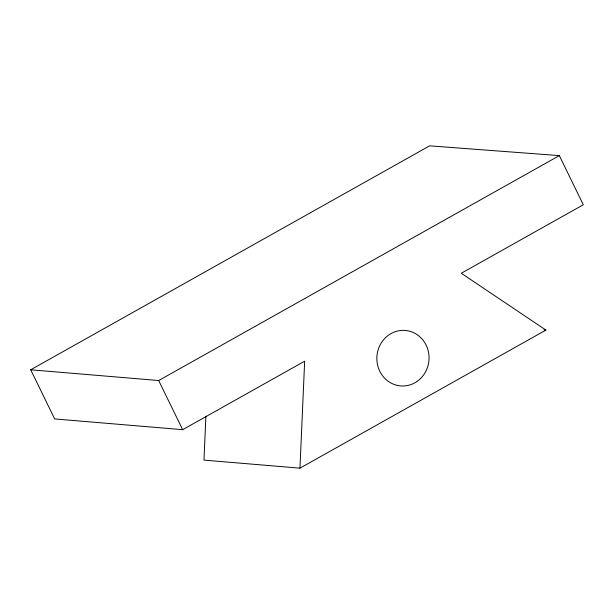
<?xml version="1.0" encoding="UTF-8"?>
<svg xmlns="http://www.w3.org/2000/svg" width="614" height="614" viewBox="0 0 614 614"><rect width="100%" height="100%" fill="white"/><g stroke="black" fill="none" stroke-linecap="round" stroke-linejoin="round"><path stroke-width="0.92" d="M205.897 416.169L203.963 460.109L299.954 468.167L545.907 330.094L461.298 273.253L583.3 204.761L559.331 155.618L429.631 145.833L30.7 369.789L54.669 418.932L182.657 429.677L304.659 361.193L299.954 468.167M30.7 369.789L158.688 380.534L559.331 155.618M544.004 329.933L545.907 330.094M158.688 380.534L182.657 429.677M420.536 378.539A27.822 26.103 -85.2 0 0 410.889 331.591A27.822 26.103 -85.2 0 0 377.441 364.401A27.822 26.103 -85.2 0 0 420.536 378.539"/></g></svg>
